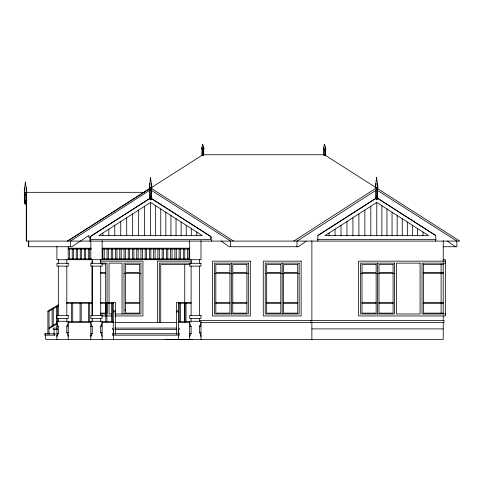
<?xml version="1.0" encoding="UTF-8"?>
<svg xmlns="http://www.w3.org/2000/svg" width="484" height="484" viewBox="0 0 484 484"><rect width="100%" height="100%" fill="white"/><g stroke="black" fill="none" stroke-linecap="round" stroke-linejoin="round"><path stroke-width="0.73" d="M377.072 188.312L459.8 241.093L26.305 241.093L26.305 204.333M28.677 246.743L28.677 241.093L28.677 246.743L71.904 246.743L88.832 235.448L88.832 237.626M125.023 310.625L125.429 309.288M57.396 334.91L56.924 336.265L58.34 333.391L58.34 326.543L56.924 323.578L57.493 324.746M91.294 334.91L90.823 336.265L92.238 333.391L92.238 326.543L90.823 323.578M26.354 202.875L25.876 204.224L25.138 204.224L24.418 202.197L26.59 202.197M189.692 336.265L191.107 333.391L191.107 326.543L189.692 323.578M68.226 336.265L66.816 332.381L66.816 326.137L68.226 323.578M102.124 336.265L100.714 332.381L100.714 326.137L102.124 323.578M200.521 334.91L200.993 336.265L199.583 332.381L199.583 326.137L200.993 323.578M306.233 241.093L298.398 246.743L229.234 246.743L221.121 241.093M293.764 241.093L376.437 187.907L324.474 154.753M376.594 189.879L296.982 241.093L296.982 246.743M150.566 187.907L67.548 241.093L150.107 188.421M149.937 198.271L90.496 236.355L90.496 239.435L210.643 239.435L210.643 236.355L151.837 198.676M89.824 236.991L150.566 198.077M150.566 202.445L98.845 235.581L202.294 235.581L150.566 202.445L150.566 235.581M376.147 198.083L317.825 235.448L317.825 241.093M317.976 235.545L376.147 198.271M376.782 202.445L325.06 235.581L428.503 235.581L376.782 202.445L376.782 235.581M152.012 187.205L202.875 154.753M58.745 304.678L47.886 310.952L47.886 334.408M47.886 311.865L58.57 305.694M49.017 327.741L57.511 322.834M49.017 328.654L57.511 323.748M203.734 155.122L201.967 155.122L201.967 155.794M323.772 155.122L325.544 155.122L325.544 155.794M26.305 192.329L144.68 192.329M26.305 194.393L24.708 194.393L24.708 192.221M26.36 194.834L24.648 194.834L24.648 200.455L26.36 200.455M151.214 199.275L150.076 199.275L150.076 197.635M26.39 200.987L24.623 200.987L24.623 201.949L26.39 201.949M317.437 239.435L436.114 239.435M443.253 246.743L456.86 246.743L456.86 241.093L377.23 190.291M68.226 248.213L91.367 248.213M102.124 248.213L189.692 248.213M68.226 249.006L91.367 249.006M102.124 249.006L189.692 249.006M68.226 258.922L91.367 258.922M102.124 258.922L189.692 258.922M443.223 259.739L445.486 259.739L445.486 315.955L358.62 315.955L358.62 261.148L445.486 261.148M100.2 261.148L142.943 261.148L142.943 315.955L114.823 315.955M191.495 261.148L157.348 261.148L157.348 322.447M100.333 263.127L107.067 263.127L107.067 313.977M191.718 263.127L159.327 263.127L159.327 322.447M445.486 263.127L422.036 263.127L422.036 313.977L445.486 313.977M101.888 263.974L105.657 263.974L105.657 302.47M423.452 264.482L443.223 264.482M190.333 264.542L160.742 264.542L160.742 322.447M100.382 272.45L105.657 272.45M423.452 272.45L443.223 272.45M100.382 273.297L105.657 273.297M124.019 273.297L140.965 273.297M214.412 273.297L248.31 273.297M265.256 273.297L299.16 273.297M360.598 273.297L394.496 273.297M423.452 273.297L443.223 273.297M66.816 302.47L92.123 302.47M100.382 302.47L115.404 302.47L115.404 334.414M125.429 302.47L139.555 302.47M191.107 302.47L176.418 302.47L176.418 334.414M215.822 302.47L229.948 302.47M232.774 302.47L246.9 302.47M266.672 302.47L280.799 302.47M283.618 302.47L297.745 302.47M362.008 302.47L376.135 302.47M378.96 302.47L393.087 302.47M423.452 302.47L443.223 302.47M66.453 303.262L92.123 303.262M100.382 303.317L113.704 303.262M125.429 303.317L139.555 303.317M178.112 303.262L191.107 303.262M215.822 303.317L229.948 303.317M232.774 303.317L246.9 303.317M266.672 303.317L280.799 303.317M283.618 303.317L297.745 303.317M362.008 303.317L376.135 303.317M378.96 303.317L393.087 303.317M423.452 303.317L443.223 303.317M113.28 310.952L115.404 310.952M176.418 310.952L178.536 310.952M113.28 311.865L115.404 311.865M176.418 311.865L178.536 311.865M100.382 313.13L105.657 313.13L105.657 303.317M443.223 313.13L423.452 313.13L423.452 263.974M100.333 313.977L106.323 313.977M111.211 313.977L109.045 313.977L109.045 263.127L122.041 263.127L122.041 313.977M114.823 313.977L140.965 313.977L140.965 263.127L124.019 263.127L124.019 313.977M101.7 315.955L111.302 315.955M199.269 320.475L444.07 320.475L444.07 322.447L200.606 322.447M68.226 321.66L91.276 321.66M102.124 321.66L113.189 321.66M178.632 321.66L189.692 321.66M67.748 322.447L91.397 322.447M101.567 322.447L113.22 322.447M114.617 322.447L176.654 322.447M178.602 322.447L190.248 322.447M66.816 326.137L68.226 326.137M100.714 326.137L102.124 326.137M199.583 326.137L200.993 326.137M56.924 326.543L58.34 326.543M90.823 326.543L92.238 326.543M189.692 326.543L191.107 326.543M57.632 328.098L53.252 328.098L53.252 329.513L57.632 329.513M114.823 328.098L176.249 328.098M311.871 328.89L443.223 328.89M114.823 329.513L176.249 329.513M66.816 332.381L68.226 332.381M100.714 332.381L102.124 332.381M199.583 332.381L200.993 332.381M56.924 333.391L58.34 333.391M90.823 333.391L92.238 333.391M189.692 333.391L191.107 333.391M165.08 339.611L192.777 339.611M377.417 198.083L435.739 235.448L435.739 241.093M377.417 198.271L435.588 235.545M151.202 188.312L233.584 241.093M151.202 198.482L211.708 237.245L211.708 241.093M447.331 241.093L455.45 246.743M443.223 240.693L443.223 261.632M443.223 263.127L443.223 313.977M443.223 315.955L443.223 320.475M443.223 322.447L443.223 339.399L45.629 339.399L45.629 333.748M441.106 263.974L441.106 272.45M441.106 273.297L441.106 302.47M441.106 303.317L441.106 313.13M423.01 232.06L423.01 235.581M417.517 228.539L417.517 235.581M412.422 225.278L412.422 235.581M407.334 222.017L407.334 235.581M402.24 218.756L402.24 235.581M397.152 215.495L397.152 235.581M393.087 273.297L393.087 313.13L378.96 313.13L378.96 273.297M392.058 212.228L392.058 235.581M386.964 208.967L386.964 235.581M381.876 205.706L381.876 235.581M377.508 183.297L377.508 186.261M377.508 187.738L377.508 189.262L375.911 189.262L375.911 187.738M377.544 263.127L377.544 313.977M377.284 187.738L377.284 199.112L376.141 199.112L376.141 187.738M376.135 273.297L376.135 313.13L362.008 313.13L362.008 273.297M375.911 183.297L375.911 186.261M370.817 206.263L370.817 235.581M364.851 210.086L364.851 235.581M358.892 213.904L358.892 235.581M352.927 217.727L352.927 235.581M346.961 221.545L346.961 235.581M340.996 225.369L340.996 235.581M335.037 229.186L335.037 235.581M329.072 233.01L329.072 235.581M325.46 146.997L325.46 148.334M325.46 149.005L325.46 150.07L323.856 150.07L323.856 149.005M325.23 149.005L325.23 155.794M324.086 149.005L324.086 155.122M323.856 146.997L323.856 148.334M323.802 154.753L323.802 150.833L325.514 150.833L325.514 154.753L201.997 154.753L201.997 150.833L203.703 150.833L203.703 154.753M311.871 240.711L311.871 320.475M311.871 322.447L311.871 339.399M311.024 320.475L311.024 322.447M297.745 273.297L297.745 313.13L283.618 313.13L283.618 273.297M282.208 263.127L282.208 313.977M280.799 273.297L280.799 313.13L266.672 313.13L266.672 273.297M246.9 273.297L246.9 313.13L232.774 313.13L232.774 273.297M231.358 263.127L231.358 313.977M230.65 246.743L230.65 241.093L150.566 189.788L70.489 241.093L70.489 246.743M229.948 273.297L229.948 313.13L215.822 313.13L215.822 273.297M203.649 146.997L203.649 150.07L202.052 150.07L202.052 146.997M203.419 149.005L203.419 155.122M202.282 149.005L202.282 155.794M200.993 240.639L200.993 259.714L56.924 259.714L56.924 246.507M200.993 339.399L200.993 321.273L189.692 321.273L189.692 339.399M199.583 259.714L199.583 263.302M199.583 266.127L199.583 315.393M199.583 318.399L199.583 321.273M196.8 232.06L196.8 235.581M191.307 228.539L191.307 235.581M191.107 259.714L191.107 263.302M191.107 266.127L191.107 315.393M191.107 318.399L191.107 321.273M189.692 240.639L189.692 259.714M188.99 249.006L188.99 258.922M187.574 249.006L187.574 258.922M186.213 225.278L186.213 235.581M186.019 303.262L186.019 321.66M184.894 303.262L184.894 321.66M184.749 249.006L184.749 258.922M184.749 264.542L184.749 322.447M183.339 249.006L183.339 258.922M181.119 222.017L181.119 235.581M180.514 249.006L180.514 258.922M180.375 303.262L180.375 321.66M179.243 303.262L179.243 321.66M179.243 328.098L179.243 329.513M179.104 249.006L179.104 258.922M178.536 302.47L178.536 335.164M178.396 329.513L178.396 339.399M176.279 249.006L176.279 258.922M176.031 218.756L176.031 235.581M174.863 249.006L174.863 258.922M172.038 249.006L172.038 258.922M170.937 215.495L170.937 235.581M170.628 249.006L170.628 258.922M167.803 249.006L167.803 258.922M166.387 249.006L166.387 258.922M165.843 212.228L165.843 235.581M163.562 249.006L163.562 258.922M162.152 249.006L162.152 258.922M160.755 208.967L160.755 235.581M159.327 249.006L159.327 258.922M157.917 249.006L157.917 258.922M155.66 205.706L155.66 235.581M155.092 249.006L155.092 258.922M153.676 249.006L153.676 258.922M151.444 183.466L151.444 186.425M151.444 187.907L151.444 189.425L149.846 189.425L149.846 187.907M151.214 187.907L151.214 196.673M150.851 249.006L150.851 258.922M150.076 187.907L150.076 196.673M149.846 183.466L149.846 186.425M149.441 249.006L149.441 258.922M146.616 249.006L146.616 258.922M145.206 249.006L145.206 258.922M144.607 206.263L144.607 235.581M142.381 249.006L142.381 258.922M140.965 249.006L140.965 258.922M139.555 273.297L139.555 313.13L125.429 313.13L125.429 273.297M138.642 210.086L138.642 235.581M138.14 249.006L138.14 258.922M136.73 249.006L136.73 258.922M133.905 249.006L133.905 258.922M132.677 213.904L132.677 235.581M132.489 249.006L132.489 258.922M129.664 249.006L129.664 258.922M128.254 249.006L128.254 258.922M126.711 217.727L126.711 235.581M125.429 249.006L125.429 258.922M124.019 249.006L124.019 258.922M121.194 249.006L121.194 258.922M120.752 221.545L120.752 235.581M119.778 249.006L119.778 258.922M116.953 249.006L116.953 258.922M115.543 249.006L115.543 258.922M114.787 225.369L114.787 235.581M113.425 329.513L113.425 339.399M113.28 302.47L113.28 335.164M112.718 249.006L112.718 258.922M112.578 303.262L112.578 321.66M112.578 328.098L112.578 329.513M111.447 303.262L111.447 321.66M111.302 249.006L111.302 258.922M108.821 229.186L108.821 235.581M108.483 249.006L108.483 258.922M107.067 249.006L107.067 258.922M106.928 303.262L106.928 321.66M105.796 303.262L105.796 321.66M104.242 249.006L104.242 258.922M102.856 233.01L102.856 235.581M102.832 249.006L102.832 258.922M102.124 240.639L102.124 259.714M102.124 339.399L102.124 321.273L90.823 321.273L90.823 339.399M100.714 259.714L100.714 263.302M100.714 266.127L100.714 315.393M100.714 318.399L100.714 321.273M92.238 259.714L92.238 263.302M92.238 266.127L92.238 315.393M92.238 318.399L92.238 321.273M92.093 261.148L92.093 263.405M92.093 265.656L92.093 315.955M90.823 240.639L90.823 259.714M89.909 236.936L89.909 241.093M89.667 249.006L89.667 258.922M89.673 303.262L89.673 321.66M88.542 303.262L88.542 321.66M88.324 249.006L88.324 258.922M85.644 249.006L85.644 258.922M84.307 249.006L84.307 258.922M81.627 249.006L81.627 258.922M81.197 303.262L81.197 321.66M80.283 249.006L80.283 258.922M80.066 303.262L80.066 321.66M77.603 249.006L77.603 258.922M76.266 249.006L76.266 258.922M73.586 249.006L73.586 258.922M72.721 303.262L72.721 321.66M72.243 249.006L72.243 258.922M71.596 303.262L71.596 321.66M69.563 249.006L69.563 258.922M68.226 246.507L68.226 259.714M68.226 339.399L68.226 321.273L56.924 321.273L56.924 339.399M66.816 259.714L66.816 263.302M66.816 266.127L66.816 315.393M66.816 318.399L66.816 321.273M58.34 259.714L58.34 263.302M58.34 266.127L58.34 315.393M58.34 318.399L58.34 321.273M57.493 306.318L57.493 316.082M57.493 318.339L57.493 321.346M56.362 306.971L56.362 323.5M54.099 329.513L54.099 335.164M53.234 308.774L53.234 325.302M52.103 309.427L52.103 325.956M49.017 311.212L49.017 334.414M26.305 187.78L26.305 190.738M26.305 192.221L26.305 241.093M26.076 192.221L26.076 200.987M26.076 201.949L26.076 203.589L24.938 203.589L24.938 201.949M24.938 192.221L24.938 200.987M24.708 187.78L24.708 190.738M25.362 182.032L24.2 192.221L26.814 192.221L25.362 182.032M150.5 177.719L149.338 187.907L151.952 187.907L150.5 177.719M376.57 177.549L375.402 187.738L378.016 187.738L376.57 177.549M202.705 144.389L201.544 149.005L204.157 149.005L202.705 144.389M324.516 144.389L323.354 149.005L325.962 149.005L324.516 144.389M151.728 197.883L151.014 199.91L150.276 199.91L149.556 197.883L151.728 197.883M377.798 197.72L377.078 199.747L376.34 199.747L375.626 197.72L377.798 197.72M377.568 190.357L375.856 190.357L375.856 195.978L377.568 195.978L377.568 190.357M151.498 190.521L149.786 190.521L149.786 196.141L151.498 196.141L151.498 190.521M377.593 196.51L375.826 196.51L375.826 197.472L377.593 197.472L377.593 196.51M151.528 196.673L149.762 196.673L149.762 197.635L151.528 197.635L151.528 196.673M250.288 261.148L212.434 261.148L212.434 315.955L250.288 315.955L250.288 261.148M301.133 261.148L263.284 261.148L263.284 315.955L301.133 315.955L301.133 261.148M248.31 263.127L214.412 263.127L214.412 313.977L248.31 313.977L248.31 263.127M299.16 263.127L265.256 263.127L265.256 313.977L299.16 313.977L299.16 263.127M394.496 263.127L360.598 263.127L360.598 313.977L394.496 313.977L394.496 263.127M420.064 263.127L396.475 263.127L396.475 313.977L420.064 313.977L420.064 263.127M68.226 263.302L56.924 263.302L56.924 266.127L68.226 266.127L68.226 263.302M102.124 263.302L90.823 263.302L90.823 266.127L102.124 266.127L102.124 263.302M200.993 263.302L189.692 263.302L189.692 266.127L200.993 266.127L200.993 263.302M139.555 264.482L125.429 264.482L125.429 272.45L139.555 272.45L139.555 264.482M229.948 264.482L215.822 264.482L215.822 272.45L229.948 272.45L229.948 264.482M246.9 264.482L232.774 264.482L232.774 272.45L246.9 272.45L246.9 264.482M280.799 264.482L266.672 264.482L266.672 272.45L280.799 272.45L280.799 264.482M297.745 264.482L283.618 264.482L283.618 272.45L297.745 272.45L297.745 264.482M376.135 264.482L362.008 264.482L362.008 272.45L376.135 272.45L376.135 264.482M393.087 264.482L378.96 264.482L378.96 272.45L393.087 272.45L393.087 264.482M68.226 315.393L56.924 315.393L56.924 318.399L68.226 318.399L68.226 315.393M102.124 315.393L90.823 315.393L90.823 318.399L102.124 318.399L102.124 315.393M200.993 315.393L189.692 315.393L189.692 318.399L200.993 318.399L200.993 315.393M54.946 333.748L44.782 333.748L44.782 335.164L54.946 335.164L54.946 333.748M179.243 333.748L112.578 333.748L112.578 335.164L179.243 335.164L179.243 333.748"/></g></svg>
